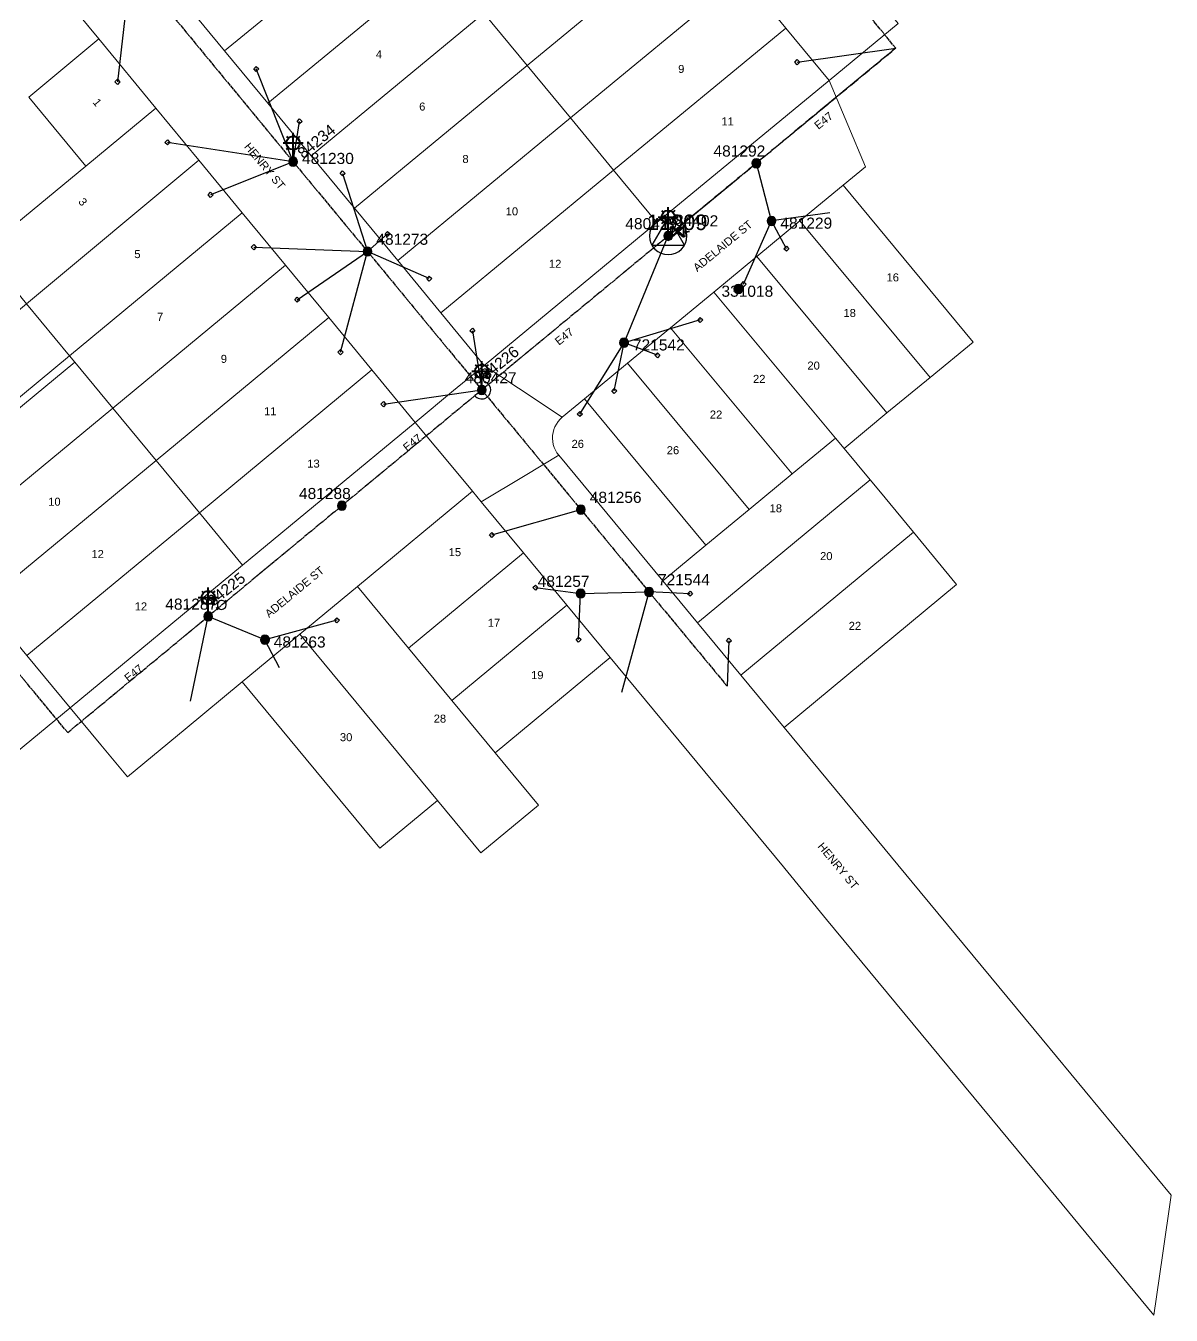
# Model space of a CAD drawing. Header units: metres. Extents: x 259983 to 262112, y 6265371 to 6267114.
# Drawn here: x 261505.5 to 261763.1, y 6265407.1 to 6265697.1 of the extents above; entities that cross this region are included whole.
import ezdxf
from ezdxf.enums import TextEntityAlignment as Align

# ---------------------------------------------------------------- set-up
doc = ezdxf.new("R2010")
doc.units = ezdxf.units.M
doc.linetypes.add('Cable Exist OH', pattern=[1, 1, 0])
doc.layers.get('0').update_dxf_attribs({"color": 6})
doc.layers.add('Cadastre Land Parcels_SP_EXT', color=9, linetype='Continuous', lineweight=5)
doc.layers.add('Cadastre Roads_SP_EXT', color=9, linetype='Continuous', lineweight=5)
for name, color, linetype in [('Equip_LV_EXT', 7, 'Continuous'), ('Equip_SP_LV_EXT', 7, 'Continuous'), ('Equip_SP_SL_EXT', 7, 'Continuous'), ('Mains_HV_EXT', 7, 'Continuous'), ('Mains_LV_EXT', 7, 'Continuous'), ('Mains_SL_EXT', 7, 'Continuous'), ('Services_SP_EXT', 7, 'Continuous'), ('Sub_SP_TR_HV_LV_EXT', 7, 'Continuous'), ('SupportsOH_SP_TR_HV_LV_SL_EXT', 7, 'Continuous')]:
    doc.layers.add(name, color=color, linetype=linetype)
doc.styles.add('iecARIAL', font='arial.ttf', dxfattribs={"height": 2})
doc.styles.add('POLE_LABEL', font='arial.ttf')
doc.styles.get("Standard").update_dxf_attribs({"font": 'arial.ttf'})

# ---------------------------------------------------------------- blocks, each defined once
blk = doc.blocks.new('SUB_POLE_EXT')
blk.add_wipeout([(0, 4.22), (0.42, 4.2), (0.83, 4.14), (1.21, 4.05), (1.62, 3.9), (1.99, 3.72), (2.35, 3.51), (2.68, 3.26), (2.99, 2.99), (3.28, 2.66), (3.52, 2.34), (3.76, 1.92), (3.9, 1.62), (4.04, 1.23), (4.18, 0.63), (4.22, 0), (4.18, -0.61), (4.06, -1.15), (3.9, -1.62), (3.58, -2.24), (3.22, -2.73), (2.97, -3.01), (2.68, -3.26), (2.36, -3.5), (2, -3.72), (1.64, -3.89), (1.25, -4.03), (0.82, -4.14), (0.42, -4.2), (0, -4.22), (-0.41, -4.2), (-0.8, -4.15), (-1.21, -4.05), (-1.62, -3.9), (-1.99, -3.73), (-2.35, -3.51), (-2.68, -3.26), (-2.96, -3.02), (-3.23, -2.72), (-3.51, -2.35), (-3.71, -2.01), (-3.91, -1.6), (-4.05, -1.21), (-4.16, -0.76), (-4.22, -0.14), (-4.21, 0.39), (-4.14, 0.83), (-4.03, 1.27), (-3.9, 1.63), (-3.71, 2.02), (-3.5, 2.37), (-3.28, 2.67), (-2.99, 2.99), (-2.68, 3.27), (-2.33, 3.52), (-1.98, 3.73), (-1.63, 3.9), (-1.2, 4.05), (-0.78, 4.15), (-0.4, 4.21)])
blk.add_line((2.16, 0.48), (2.16, 0.48, 0))
blk.add_lwpolyline([(-4.22, 0, 1), (4.22, 0, 1)], format="xyb", close=True)
blk.add_lwpolyline([(2.14, 0.52), (0, 4.22), (-3.66, -2.11), (3.66, -2.11)], close=True)
for tag, height, flags, p in [('ASSET_NUM', 3.5, 8, (2, 2)), ('STREET_CODE', 0.2, 9, (1.5, 0)), ('CONSTRUCTED_VOLTAGE', 0.2, 9, (1.5, -0.2)), ('OPERATING_VOLTAGE', 0.2, 9, (1.5, -0.6)), ('OPERATED_BY', 0.2, 9, (1.5, -0.8)), ('ORIENTATION', 0.2, 9, (1.5, -1.2)), ('OWNED_BY', 0.2, 9, (1.5, -1.4)), ('SECONDARY_VOLTAGE', 0.2, 9, (1.5, -1.6)), ('STATE', 0.2, 9, (1.5, -1.8)), ('SUBSTATION_TYPE', 0.2, 9, (1.5, -2)), ('STREETNAME', 0.2, 9, (1.5, -2.8)), ('SUBURB', 0.2, 9, (1.5, -3)), ('NO_PHASES', 0.2, 9, (1.5, -0.4)), ('MAINTAINED_BY', 0.2, 9, (1.5, -1)), ('USAGE', 0.2, 9, (1.5, -2.2)), ('LEGEND', 0.2, 9, (1.5, -2.4)), ('LOCATION', 0.2, 9, (1.5, -2.6)), ('Z', 0.2, 1, (1.5, -3.4)), ('NOTES', 0.2, 9, (1.5, -3.2))]:
    blk.add_attdef(tag, text='', height=height, dxfattribs=dict(flags=flags)).set_placement(p, align=Align.MIDDLE_LEFT)
blk = doc.blocks.new('LV_OH_LINKS_OPEN_EXT')
for p, q in [((-0.17, 4.97), (-0.17, 5.46)), ((-0.17, 3), (-0.17, 2.5)), ((0.17, 4.97), (0.17, 5.46)), ((0.17, 3), (0.17, 2.5))]:
    blk.add_line(p, q)
blk.add_lwpolyline([(0, 2.99, 1), (0, 4.98, 1)], format="xyb", close=True)
at = {"flags": 9}
for tag, p in [('ACTUAL_STATUS', (0, 0)), ('CONSTRUCTED_VOLTAGE', (0, -0.2)), ('OPERATING_VOLTAGE', (0, -0.6)), ('ORIENTATION', (0, -0.8)), ('OWNED_BY', (0, -1)), ('STATE', (0, -1.2)), ('SWITCH_TYPE', (0, -1.4)), ('NO_PHASES', (0, -0.4)), ('USAGE', (0, -1.6)), ('LEGEND', (0, -1.8)), ('NOTES', (0, -2))]:
    blk.add_attdef(tag, text='', height=0.2, dxfattribs=at).set_placement(p, align=Align.MIDDLE_LEFT)
at = {"flags": 1}
blk.add_attdef('Z', (0, 0), '', height=0.2, dxfattribs=at)
blk = doc.blocks.new('LV_OH_LINKS_DISTFUSE_EXT')
for p, q in [((0, 0), (0.96, 0)), ((3.84, 0), (4.8, 0))]:
    blk.add_line(p, q)
blk.add_lwpolyline([(3.84, -1.2), (3.84, 1.2), (0.96, -1.2), (0.96, 1.2)], close=True)
at = {"flags": 9}
for tag, p in [('ACTUAL_STATUS', (0, 0)), ('CONSTRUCTED_VOLTAGE', (0, -0.2)), ('OPERATING_VOLTAGE', (0, -0.6)), ('ORIENTATION', (0, -0.8)), ('OWNED_BY', (0, -1)), ('STATE', (0, -1.2)), ('SWITCH_TYPE', (0, -1.4)), ('NO_PHASES', (0, -0.4)), ('USAGE', (0, -1.6)), ('NOTES', (0, -1.8))]:
    blk.add_attdef(tag, text='', height=0.2, dxfattribs=at).set_placement(p, align=Align.MIDDLE_LEFT)
at = {"flags": 1}
blk.add_attdef('Z', (0, 0), '', height=0.2, dxfattribs=at)
blk = doc.blocks.new('SL_LANTERN_EXT')
at = {"lineweight": 40}
for p, q in [((0, 1.97), (0, 6.47)), ((-2.25, 4.22), (2.25, 4.22)), ((-1.46, 5.68), (-1.06, 5.28)), ((-1.46, 2.76), (-1.06, 3.16)), ((1.46, 5.68), (1.06, 5.28)), ((1.46, 2.76), (1.06, 3.16)), ((0, 0), (0, 2.72))]:
    blk.add_line(p, q, dxfattribs=at)
blk.add_circle((0, 4.22), 1.5, dxfattribs=at)
at = {"style": 'iecARIAL', "flags": 8}
blk.add_attdef('ASSET_NUM', (1.5, 1.5), '', height=2.5, dxfattribs=at)
for tag, p, height, flags in [('OPERATING_VOLTAGE', (0.98, -1.65), 0.2, 9), ('ORIENTATION', (0.98, -1.85), 0.2, 9), ('OWNED_BY', (0.98, -2.05), 0.2, 9), ('STATE', (0.98, -2.25), 0.2, 9), ('CONSTRUCTED_VOLTAGE', (0.98, -0.65), 0.2, 9), ('CONTROL_TYPE', (0.98, -0.85), 0.2, 9), ('LANTERN_PURPOSE', (0.98, -1.05), 0.2, 9), ('LANTERN_TYPE', (0.98, -1.25), 0.2, 9), ('NO_PHASES', (0.98, -1.45), 0.2, 9), ('USAGE', (0.98, -2.45), 0.2, 9), ('CEXIST', (0.98, -2.65), 0.2, 9), ('CNEW', (0.98, -2.85), 0.2, 9), ('CNUMBER', (0.98, -3.05), 0.2, 9), ('LNUMBER', (2.18, -3.25), 2.5, 8), ('CREMOVE', (0.98, -3.25), 0.2, 9), ('CREPLACE', (0.98, -3.45), 0.2, 9), ('LKINGHEIGHT', (0.98, -3.65), 0.2, 9), ('LBRACKET', (0.98, -3.85), 0.2, 9), ('LBRACKETVOCAB', (0.98, -4.05), 0.2, 9), ('LCATEGORY', (0.98, -4.25), 0.2, 9), ('LCHARGE1', (0.98, -4.45), 0.2, 9), ('LCHARGE1PERCENT', (0.98, -4.65), 0.2, 9), ('LCHARGE2', (0.98, -4.85), 0.2, 9), ('LCHARGE2PERCENT', (0.98, -5.05), 0.2, 9), ('LCHARGE3', (0.98, -5.25), 0.2, 9), ('LCHARGE3PERCENT', (0.98, -5.45), 0.2, 9), ('LEXIST', (0.98, -5.65), 0.2, 9), ('LLAMP', (0.98, -5.85), 0.2, 9), ('LLAMPVOCAB', (0.98, -6.05), 0.2, 9), ('LMAST', (0.98, -6.25), 0.2, 9), ('LMASTVOCAB', (0.98, -6.45), 0.2, 9), ('LNEW', (0.98, -6.65), 0.2, 9), ('LANTNUMBER', (0.98, -6.85), 0.2, 9), ('LOUTREACH', (0.98, -7.25), 0.2, 9), ('LOUTREACHVOCAB', (0.98, -7.45), 0.2, 9), ('LRATECODE', (0.98, -7.65), 0.2, 9), ('LREMOVE', (0.98, -7.85), 0.2, 9), ('LREPLACE', (0.98, -8.05), 0.2, 9), ('LTYPE', (0.98, -8.25), 0.2, 9), ('LTYPEVOCAB', (0.98, -8.45), 0.2, 9), ('LEGEND', (0.98, -8.65), 0.2, 9), ('LOCATION', (0.98, -8.85), 0.2, 9), ('STREETNAME', (0.98, -9.25), 0.2, 9), ('SUBURB', (0.98, -9.45), 0.2, 1), ('NOTES', (0.98, -9.05), 0.2, 9)]:
    blk.add_attdef(tag, p, '', height=height, dxfattribs=dict(flags=flags))
blk = doc.blocks.new('CCP_EXT')
blk.add_wipeout([(0, 0.57), (0.57, 0), (0, -0.57), (-0.57, 0)])
blk.add_lwpolyline([(-0.57, 0), (0, 0.57), (0.57, 0), (0, -0.57), (-0.57, 0)])
at = {"flags": 1}
blk.add_attdef('Z', (0, 0), '', height=0.2, dxfattribs=at)
at = {"flags": 9}
for tag, p in [('CCP_TYPE', (0, 0)), ('CONSTRUCTED_VOLTAGE', (0, -0.2)), ('OPERATING_VOLTAGE', (0, -0.6)), ('ORIENTATION', (0, -0.8)), ('OWNED_BY', (0, -1)), ('STATE', (0, -1.8)), ('NO_PHASES', (0, -0.4)), ('USAGE', (0, -1.2)), ('LEGEND', (0, -1.4)), ('LIFE_SUPPORT', (0, -1.6)), ('NOTES', (0, -2))]:
    blk.add_attdef(tag, text='', height=0.2, dxfattribs=at).set_placement(p, align=Align.MIDDLE_LEFT)
blk = doc.blocks.new('POLE_EXT')
blk.add_hatch(color=256).paths.add_polyline_path([(-1, 0, 1), (1, 0, 1)])
blk.add_lwpolyline([(-1, 0, 1), (1, 0, 1)], format="xyb", close=True)
for tag, height, flags, p in [('pNumber', 2.5, 8, (-17.84, 2.07)), ('OWNED_BY', 0.2, 9, (1.35, -0.4)), ('SPECIAL_USE', 0.2, 9, (1.35, -0.8)), ('STATE', 0.2, 9, (1.35, -1)), ('cLV', 0.2, 9, (1.35, -1.4)), ('hDepth', 0.2, 9, (1.35, -1.6)), ('hDia', 0.2, 9, (1.35, -1.8)), ('cHV', 0.2, 9, (1.35, -2)), ('PARENT', 0.2, 9, (1.35, -0.6)), ('USAGE', 0.2, 9, (1.35, -1.2)), ('LBRACKET', 0.2, 9, (1.35, -2.2)), ('LExisting', 0.2, 9, (1.35, -2.4)), ('LANTNUMBER', 0.2, 9, (1.35, -2.6)), ('LOther', 0.2, 9, (1.35, -2.8)), ('cLinedev', 0.2, 9, (1.35, -3.4)), ('pExisting', 0.2, 9, (1.35, -3.8)), ('pFooting', 0.2, 9, (1.35, -4.4)), ('pNew', 0.2, 9, (1.35, -4.6)), ('pRelocate', 0.2, 9, (1.35, -5)), ('pRemove', 0.2, 9, (1.35, -5.2)), ('pReplace', 0.2, 9, (1.35, -5.4)), ('pStay', 0.2, 9, (1.35, -5.6)), ('pType', 0.2, 9, (1.35, -5.8)), ('LRemove', 0.2, 9, (1.35, -3)), ('LEGEND', 0.2, 9, (1.35, -3.2)), ('LOCATION', 0.2, 9, (1.35, -3.6)), ('PFNUMBER', 0.2, 9, (1.35, -4)), ('NEWPFNUMBER', 0.2, 9, (1.35, -4.2)), ('cspan', 0.2, 9, (1.35, -6)), ('STREETNAME', 0.2, 9, (1.35, -6.2)), ('SUBURB', 0.2, 9, (1.35, -6.4)), ('OPERATED_BY', 0.2, 9, (1.36, -7.01)), ('NOTES', 0.2, 9, (1.35, -6.6)), ('MAINTAINED_BY', 0.2, 9, (1.36, -6.81))]:
    blk.add_attdef(tag, text='', height=height, dxfattribs=dict(flags=flags)).set_placement(p, align=Align.MIDDLE_LEFT)
at = {"style": 'POLE_LABEL'}
for tag, height, flags, p in [('ASSET_NUM', 2.5, 8, (2, 2)), ('STRUCTURE_PLANT_NUMBER', 0.2, 9, (1.35, 0.03)), ('STREET_CODE', 0.2, 9, (1.35, -0.2))]:
    blk.add_attdef(tag, text='', height=height, dxfattribs=dict(at, flags=flags)).set_placement(p, align=Align.MIDDLE_LEFT)
at = {"flags": 1}
blk.add_attdef('Z', (1.35, -7.33), '', height=0.2, dxfattribs=at)

msp = doc.modelspace()

# ---------------------------------------------------------------- linework, layer by layer
at = {"layer": 'Cadastre Land Parcels_SP_EXT', "linetype": 'Continuous'}
for points in [[(261516.28, 6265732.59), (261550.25, 6265691.42), (261565.75, 6265704.21), (261531.1, 6265746.23), (261518.21, 6265737.04), (261516.28, 6265732.59)], [(261657.05, 6265720.14), (261647.33, 6265731.92), (261608.56, 6265699.92), (261618.29, 6265688.15), (261657.05, 6265720.14)], [(261598.83, 6265711.67), (261589.1, 6265723.47), (261581.25, 6265717), (261565.75, 6265704.21), (261550.25, 6265691.42), (261560, 6265679.64), (261598.83, 6265711.67)], [(261519.03, 6265665.5), (261506.2, 6265681.04), (261521.96, 6265694.12), (261500.49, 6265720.13), (261497.16, 6265720.3), (261483.42, 6265708.6), (261472.49, 6265698.78), (261468.77, 6265694.76), (261503.55, 6265652.71), (261519.03, 6265665.5)], [(261666.77, 6265708.35), (261657.05, 6265720.14), (261618.29, 6265688.15), (261628.02, 6265676.37), (261666.77, 6265708.35)], [(261608.56, 6265699.92), (261598.83, 6265711.67), (261560, 6265679.64), (261569.73, 6265667.85), (261608.56, 6265699.92)], [(261676.5, 6265696.53), (261666.77, 6265708.35), (261628.02, 6265676.37), (261637.75, 6265664.59), (261676.5, 6265696.53)], [(261618.29, 6265688.15), (261608.56, 6265699.92), (261569.73, 6265667.85), (261579.46, 6265656.07), (261618.29, 6265688.15)], [(261534.79, 6265678.57), (261521.96, 6265694.12), (261506.2, 6265681.04), (261519.03, 6265665.5), (261534.79, 6265678.57)], [(261628.02, 6265676.37), (261618.29, 6265688.15), (261579.46, 6265656.07), (261589.19, 6265644.28), (261628.02, 6265676.37)], [(261544.45, 6265666.88), (261534.79, 6265678.57), (261519.03, 6265665.5), (261503.55, 6265652.71), (261495.96, 6265646.43), (261505.74, 6265634.58), (261544.45, 6265666.88)], [(261637.75, 6265664.59), (261628.02, 6265676.37), (261589.19, 6265644.28), (261598.91, 6265632.5), (261637.75, 6265664.59)], [(261515.4, 6265622.86), (261554.23, 6265654.99), (261544.45, 6265666.88), (261505.74, 6265634.58), (261515.4, 6265622.86)], [(261718.58, 6265625.96), (261689.34, 6265661.22), (261679.65, 6265653.19), (261708.9, 6265617.98), (261718.58, 6265625.96)], [(261563.95, 6265643.22), (261554.23, 6265654.99), (261515.4, 6265622.86), (261516.57, 6265621.44), (261525.13, 6265611.09), (261563.95, 6265643.22)], [(261708.9, 6265617.98), (261679.65, 6265653.19), (261669.96, 6265645.19), (261699.21, 6265610), (261708.9, 6265617.98)], [(261505.74, 6265634.58), (261495.96, 6265646.43), (261488.03, 6265639.9), (261472.48, 6265627.08), (261457.11, 6265614.26), (261467.03, 6265602.26), (261505.74, 6265634.58)], [(261573.68, 6265631.44), (261563.95, 6265643.22), (261525.13, 6265611.09), (261534.86, 6265599.32), (261573.68, 6265631.44)], [(261699.21, 6265610), (261669.96, 6265645.19), (261660.27, 6265637.19), (261687.62, 6265604.37), (261689.57, 6265602.02), (261699.21, 6265610)], [(261515.4, 6265622.86), (261505.74, 6265634.58), (261467.03, 6265602.26), (261476.58, 6265590.73), (261515.4, 6265622.86)], [(261687.62, 6265604.37), (261660.27, 6265637.19), (261650.57, 6265629.18), (261677.88, 6265596.34), (261687.62, 6265604.37)], [(261583.4, 6265619.67), (261573.68, 6265631.44), (261534.86, 6265599.32), (261544.58, 6265587.55), (261583.4, 6265619.67)], [(261677.88, 6265596.34), (261650.57, 6265629.18), (261640.88, 6265621.2), (261668.19, 6265588.3), (261677.88, 6265596.34)], [(261516.57, 6265621.44), (261515.4, 6265622.86), (261476.58, 6265590.73), (261477.74, 6265589.32), (261516.57, 6265621.44)], [(261525.13, 6265611.09), (261516.57, 6265621.44), (261477.74, 6265589.32), (261486.31, 6265578.97), (261525.13, 6265611.09)], [(261668.19, 6265588.3), (261640.88, 6265621.2), (261631.19, 6265613.18), (261658.49, 6265580.26), (261668.19, 6265588.3)], [(261593.12, 6265607.88), (261583.4, 6265619.67), (261544.58, 6265587.55), (261554.31, 6265575.78), (261593.12, 6265607.88)], [(261658.49, 6265580.26), (261631.19, 6265613.18), (261626.2, 6265609.07), (261625.7, 6265608.61), (261625.25, 6265608.09), (261624.87, 6265607.52), (261624.55, 6265606.92), (261624.3, 6265606.28), (261624.12, 6265605.62), (261624.02, 6265604.95), (261623.99, 6265604.26), (261624.05, 6265603.58), (261624.17, 6265602.91), (261624.37, 6265602.26), (261624.65, 6265601.63), (261624.99, 6265601.04), (261625.4, 6265600.49), (261648.81, 6265572.23), (261658.49, 6265580.26)], [(261534.86, 6265599.32), (261525.13, 6265611.09), (261486.31, 6265578.97), (261496.04, 6265567.2), (261534.86, 6265599.32)], [(261689.57, 6265602.02), (261687.62, 6265604.37), (261677.88, 6265596.34), (261668.19, 6265588.3), (261658.49, 6265580.26), (261648.81, 6265572.23), (261656.6, 6265562.82), (261695.41, 6265594.94), (261689.57, 6265602.02)], [(261544.58, 6265587.55), (261534.86, 6265599.32), (261496.04, 6265567.2), (261505.77, 6265555.44), (261544.58, 6265587.55)], [(261705.15, 6265583.18), (261697.36, 6265592.61), (261695.41, 6265594.94), (261656.6, 6265562.82), (261666.34, 6265551.06), (261705.15, 6265583.18)], [(261617.5, 6265578.52), (261607.97, 6265590.04), (261606.02, 6265592.41), (261580.13, 6265570.99), (261591.62, 6265557.1), (261617.5, 6265578.52)], [(261554.31, 6265575.78), (261544.58, 6265587.55), (261505.77, 6265555.44), (261515.5, 6265543.68), (261554.31, 6265575.78)], [(261714.89, 6265571.42), (261705.15, 6265583.18), (261666.34, 6265551.06), (261676.07, 6265539.3), (261714.89, 6265571.42)], [(261627.24, 6265566.76), (261617.5, 6265578.52), (261591.62, 6265557.1), (261601.35, 6265545.34), (261627.24, 6265566.76)], [(261620.83, 6265521.8), (261611.09, 6265533.57), (261601.35, 6265545.34), (261591.62, 6265557.1), (261580.13, 6265570.99), (261567.18, 6265560.25), (261598.14, 6265522.86), (261607.88, 6265511.1), (261620.83, 6265521.8)], [(261636.98, 6265554.99), (261627.24, 6265566.76), (261601.35, 6265545.34), (261611.09, 6265533.57), (261636.98, 6265554.99)], [(261585.2, 6265512.15), (261598.14, 6265522.86), (261567.18, 6265560.25), (261554.24, 6265549.54), (261585.2, 6265512.15)]]:
    msp.add_lwpolyline(points, close=True, dxfattribs=at)
at = {"layer": 'Cadastre Roads_SP_EXT', "linetype": 'Continuous'}
msp.add_lwpolyline([(261411.78, 6265637.38), (261414.05, 6265634.65), (261441.6, 6265601.44), (261451.32, 6265589.65), (261461.05, 6265577.89), (261470.78, 6265566.12), (261480.52, 6265554.36), (261490.25, 6265542.61), (261499.99, 6265530.86), (261508.63, 6265538), (261515.5, 6265543.68), (261505.77, 6265555.44), (261496.04, 6265567.2), (261486.31, 6265578.97), (261477.74, 6265589.32), (261476.58, 6265590.73), (261467.03, 6265602.26), (261457.11, 6265614.26), (261446.26, 6265627.37), (261427.28, 6265650.31), (261425.98, 6265651.89), (261418.19, 6265643.93), (261411.78, 6265637.38)], close=True, dxfattribs=at)
at = {"layer": 'Mains_HV_EXT', "linetype": 'Cable Exist OH'}
msp.add_lwpolyline([(261701.19, 6265692.04), (261677.66, 6265720.76), (261625.98, 6265782.94)], dxfattribs=at)
at = {"layer": 'Mains_LV_EXT', "linetype": 'Cable Exist OH'}
for points in [[(261701.19, 6265692.04), (261677.66, 6265720.76)], [(261630.38, 6265588.28), (261645.72, 6265569.76)], [(261514.97, 6265538.14), (261491.37, 6265566.65)], [(261514.97, 6265538.14), (261546.57, 6265564.27)]]:
    msp.add_lwpolyline(points, dxfattribs=at)
at = {"layer": 'Mains_LV_EXT', "linetype": 'Continuous'}
msp.add_lwpolyline([(261606.56, 6265613.89, 1.287034), (261608.85, 6265617.02)], format="xyb", dxfattribs=at)
at = {"layer": 'Services_SP_EXT'}
for points in [[(261673.25, 6265653.19), (261669.85, 6265666.15)], [(261686.35, 6265654.97), (261673.25, 6265653.19)], [(261630.32, 6265569.4), (261645.72, 6265569.76)], [(261639.61, 6265547.25), (261645.72, 6265569.76)], [(261542.57, 6265545.17), (261546.57, 6265564.27)], [(261559.32, 6265559.02), (261546.57, 6265564.27)], [(261562.6, 6265552.69), (261559.32, 6265559.02)]]:
    msp.add_lwpolyline(points, dxfattribs=at)

# ---------------------------------------------------------------- block references
at = {"layer": 'Equip_SP_LV_EXT', "rotation": 310.0926542149522}
msp.add_blockref('LV_OH_LINKS_OPEN_EXT', (261546.57, 6265564.27), dxfattribs=at)
at = {"layer": 'Equip_SP_SL_EXT'}
ref = msp.add_blockref('SL_LANTERN_EXT', (261565.67, 6265666.49), dxfattribs=at)
ref.add_attrib('ASSET_NUM', '84234', dxfattribs={"layer": '0', "height": 2.5, "rotation": 39.5574, "style": 'iecARIAL'}).set_placement((261567.17, 6265667.99), align=Align.MIDDLE_LEFT)
ref = msp.add_blockref('SL_LANTERN_EXT', (261608.1, 6265615.17), dxfattribs=at)
ref.add_attrib('ASSET_NUM', '84226', dxfattribs={"layer": '0', "height": 2.5, "rotation": 38.4812, "style": 'iecARIAL'}).set_placement((261609.6, 6265616.67), align=Align.BOTTOM_LEFT)
ref = msp.add_blockref('SL_LANTERN_EXT', (261546.57, 6265564.27), dxfattribs=at)
ref.add_attrib('ASSET_NUM', '84225', dxfattribs={"layer": '0', "height": 2.5, "rotation": 38.4978, "style": 'iecARIAL'}).set_placement((261548.07, 6265565.77), align=Align.BOTTOM_LEFT)
at = {"layer": 'Sub_SP_TR_HV_LV_EXT'}
ref = msp.add_blockref('SUB_POLE_EXT', (261650.02, 6265649.82), dxfattribs=at)
ref.add_attrib('ASSET_NUM', '11909', dxfattribs={"layer": '0', "height": 3.5}).set_placement((261652.02, 6265650.07), align=Align.BOTTOM_CENTER)
at = {"layer": 'SupportsOH_SP_TR_HV_LV_SL_EXT'}
ref = msp.add_blockref('POLE_EXT', (261669.85, 6265666.15), dxfattribs=at)
ref.add_attrib('ASSET_NUM', '481292', dxfattribs={"layer": '0', "height": 2.5, "rotation": 359.9633, "style": 'POLE_LABEL'}).set_placement((261671.85, 6265666.9), align=Align.BOTTOM_RIGHT)
ref = msp.add_blockref('POLE_EXT', (261673.25, 6265653.19), dxfattribs=at)
ref.add_attrib('ASSET_NUM', '481229', dxfattribs={"layer": '0', "height": 2.5, "rotation": 359.9694, "style": 'POLE_LABEL'}).set_placement((261675.25, 6265653.94), align=Align.TOP_LEFT)
ref = msp.add_blockref('POLE_EXT', (261608.1, 6265615.17), dxfattribs=at)
ref.add_attrib('ASSET_NUM', '480427', dxfattribs={"layer": '0', "height": 2.5, "style": 'POLE_LABEL'}).set_placement((261610.1, 6265615.92), align=Align.BOTTOM_CENTER)
ref = msp.add_blockref('POLE_EXT', (261576.63, 6265589.14), dxfattribs=at)
ref.add_attrib('ASSET_NUM', '481288', dxfattribs={"layer": '0', "height": 2.5, "rotation": 359.9786, "style": 'POLE_LABEL'}).set_placement((261578.63, 6265589.89), align=Align.BOTTOM_RIGHT)
ref = msp.add_blockref('POLE_EXT', (261630.38, 6265588.28), dxfattribs=at)
ref.add_attrib('ASSET_NUM', '481256', dxfattribs={"layer": '0', "height": 2.5, "style": 'POLE_LABEL'}).set_placement((261632.38, 6265589.03), align=Align.BOTTOM_LEFT)
ref = msp.add_blockref('POLE_EXT', (261546.57, 6265564.27), dxfattribs=at)
ref.add_attrib('ASSET_NUM', '481287', dxfattribs={"layer": '0', "height": 2.5, "rotation": 0.0137, "style": 'POLE_LABEL'}).set_placement((261548.57, 6265565.02), align=Align.BOTTOM_RIGHT)
ref = msp.add_blockref('POLE_EXT', (261559.32, 6265559.02), dxfattribs=at)
ref.add_attrib('ASSET_NUM', '481263', dxfattribs={"layer": '0', "height": 2.5, "rotation": 359.9313, "style": 'POLE_LABEL'}).set_placement((261561.32, 6265559.77), align=Align.TOP_LEFT)

# ---------------------------------------------------------------- texts
at = {"layer": 'Cadastre Land Parcels_SP_EXT'}
for s, p in [('4', (261584.28, 6265689.77)), ('9', (261652.26, 6265686.46)), ('6', (261594.01, 6265678)), ('11', (261661.98, 6265674.67)), ('8', (261603.74, 6265666.22)), ('10', (261613.47, 6265654.44)), ('5', (261529.95, 6265644.83)), ('12', (261623.2, 6265642.65)), ('16', (261699.12, 6265639.59)), ('7', (261535.06, 6265630.72)), ('18', (261689.43, 6265631.59)), ('9', (261549.4, 6265621.27)), ('20', (261681.32, 6265619.76)), ('22', (261669.09, 6265616.77)), ('11', (261559.13, 6265609.5)), ('22', (261659.38, 6265608.75)), ('26', (261628.28, 6265602.16)), ('26', (261649.69, 6265600.73)), ('13', (261568.85, 6265597.72)), ('10', (261510.58, 6265589.15)), ('18', (261672.82, 6265587.66)), ('15', (261600.65, 6265577.81)), ('12', (261520.31, 6265577.38)), ('20', (261684.17, 6265576.92)), ('12', (261530.04, 6265565.61)), ('17', (261609.43, 6265561.93)), ('22', (261690.61, 6265561.24)), ('19', (261619.17, 6265550.16)), ('28', (261597.28, 6265540.38)), ('30', (261576.19, 6265536.2))]:
    msp.add_text(s, height=1.8, dxfattribs=at).set_placement(p)
for s, rotation, p in [('1', 309.5408, (261520.49, 6265679.81)), ('3', 309.54, (261517.25, 6265657.44))]:
    msp.add_text(s, height=1.8, rotation=rotation, dxfattribs=at).set_placement(p)
at = {"layer": 'Cadastre Roads_SP_EXT'}
for s, rotation, p in [('HENRY ST', 309.5347, (261554.56, 6265669.84)), ('ADELAIDE ST', 39.6025, (261560.25, 6265563.86)), ('HENRY ST', 309.6044, (261683.5, 6265512.49))]:
    msp.add_text(s, height=1.8, rotation=rotation, dxfattribs=at).set_placement(p)
at = {"layer": 'Mains_LV_EXT'}
for rotation, p in [(38.434, (261683.78, 6265673.65)), (38.4812, (261625.44, 6265625.11)), (38.4944, (261591.28, 6265601.25)), (38.4978, (261528.61, 6265549.42))]:
    msp.add_text('E47', height=1.8, rotation=rotation, dxfattribs=at).set_placement(p)

# ---------------------------------------------------------------- next in the draw order: linework, layer by layer
at = {"layer": 'Cadastre Land Parcels_SP_EXT', "linetype": 'Continuous'}
for points in [[(261686.21, 6265684.74), (261676.5, 6265696.53), (261637.75, 6265664.59), (261647.48, 6265652.81), (261686.21, 6265684.74)], [(261647.48, 6265652.81), (261637.75, 6265664.59), (261598.91, 6265632.5), (261608.64, 6265620.71), (261647.48, 6265652.81)]]:
    msp.add_lwpolyline(points, close=True, dxfattribs=at)
at = {"layer": 'Mains_LV_EXT', "linetype": 'Cable Exist OH'}
msp.add_lwpolyline([(261650.02, 6265649.82), (261669.84, 6265666.17)], dxfattribs=at)
at = {"layer": 'Services_SP_EXT'}
msp.add_lwpolyline([(261640.08, 6265625.81), (261650.02, 6265649.82)], dxfattribs=at)

# ---------------------------------------------------------------- next in the draw order: block references
at = {"layer": 'Equip_LV_EXT'}
for p in [(261649.62, 6265650.73), (261650.02, 6265650.82)]:
    msp.add_blockref('LV_OH_LINKS_DISTFUSE_EXT', p, dxfattribs=at)
at = {"layer": 'Equip_SP_SL_EXT'}
ref = msp.add_blockref('SL_LANTERN_EXT', (261650.02, 6265649.82), dxfattribs=at)
ref.add_attrib('ASSET_NUM', '84402', dxfattribs={"layer": '0', "height": 2.5, "rotation": 359.2548, "style": 'iecARIAL'}).set_placement((261651.53, 6265651.32), align=Align.BOTTOM_LEFT)
at = {"layer": 'Services_SP_EXT'}
for p in [(261557.37, 6265687.36), (261526.15, 6265684.46), (261567.11, 6265675.56), (261537.4, 6265670.84), (261576.78, 6265663.86), (261547.11, 6265659.06), (261586.9, 6265650.27), (261556.82, 6265647.29), (261676.61, 6265646.93), (261596.28, 6265640.22), (261666.98, 6265638.97), (261566.59, 6265635.46), (261657.24, 6265630.93), (261576.32, 6265623.68), (261637.89, 6265614.95), (261585.97, 6265611.99), (261630.15, 6265609.77), (261610.39, 6265582.58), (261620.16, 6265570.75), (261654.94, 6265569.36), (261575.51, 6265563.39), (261629.86, 6265559.03), (261663.68, 6265558.8)]:
    msp.add_blockref('CCP_EXT', p, dxfattribs=at)
at = {"layer": 'SupportsOH_SP_TR_HV_LV_SL_EXT'}
ref = msp.add_blockref('POLE_EXT', (261650.02, 6265649.82), dxfattribs=at)
ref.add_attrib('ASSET_NUM', '480429', dxfattribs={"layer": '0', "height": 2.5, "style": 'POLE_LABEL'}).set_placement((261652.02, 6265650.57), align=Align.BOTTOM_RIGHT)

# ---------------------------------------------------------------- next in the draw order: texts
at = {"layer": 'Cadastre Roads_SP_EXT'}
msp.add_text('ADELAIDE ST', height=1.8, rotation=39.522, dxfattribs=at).set_placement((261656.54, 6265641.67))

# ---------------------------------------------------------------- next in the draw order: linework, layer by layer
at = {"layer": 'Cadastre Roads_SP_EXT', "linetype": 'Continuous'}
for points in [[(261606.02, 6265592.41), (261600.06, 6265599.56), (261593.12, 6265607.88), (261554.31, 6265575.78), (261515.5, 6265543.68), (261522.45, 6265535.35), (261528.41, 6265528.19), (261541.37, 6265538.89), (261554.24, 6265549.54), (261567.18, 6265560.25), (261580.13, 6265570.99), (261606.02, 6265592.41)], [(261648.81, 6265572.23), (261625.4, 6265600.49), (261617.86, 6265595.97), (261607.97, 6265590.04), (261617.5, 6265578.52), (261627.24, 6265566.76), (261636.98, 6265554.99), (261646.71, 6265543.22), (261656.45, 6265531.45), (261666.19, 6265519.69), (261675.92, 6265507.92), (261676.22, 6265507.57), (261685.65, 6265496.13), (261695.38, 6265484.37), (261705.12, 6265472.6), (261714.85, 6265460.84), (261724.59, 6265449.07), (261734.33, 6265437.3), (261759.26, 6265407.13), (261761.19, 6265420.52), (261763.14, 6265434.09), (261734.11, 6265469.18), (261724.37, 6265480.96), (261714.63, 6265492.72), (261704.9, 6265504.48), (261695.55, 6265515.77), (261685.81, 6265527.53), (261676.07, 6265539.3), (261666.34, 6265551.06), (261656.6, 6265562.82), (261648.81, 6265572.23)]]:
    msp.add_lwpolyline(points, close=True, dxfattribs=at)
at = {"layer": 'Mains_LV_EXT', "linetype": 'Cable Exist OH'}
for points in [[(261529.17, 6265710.69), (261565.67, 6265666.49)], [(261565.67, 6265666.49), (261582.39, 6265646.32)], [(261608.1, 6265615.17), (261576.63, 6265589.14), (261546.57, 6265564.27)], [(261608.1, 6265615.17), (261630.38, 6265588.28)], [(261645.72, 6265569.76), (261663.25, 6265548.6)]]:
    msp.add_lwpolyline(points, dxfattribs=at)
at = {"layer": 'Mains_SL_EXT', "linetype": 'Cable Exist OH'}
for points in [[(261529.17, 6265710.69), (261565.67, 6265666.49)], [(261608.1, 6265615.17), (261630.38, 6265588.28), (261645.72, 6265569.76), (261663.25, 6265548.6)]]:
    msp.add_lwpolyline(points, dxfattribs=at)
at = {"layer": 'Services_SP_EXT'}
for points in [[(261529.17, 6265710.69), (261526.15, 6265684.46)], [(261565.67, 6265666.49), (261557.37, 6265687.36)], [(261565.67, 6265666.49), (261567.11, 6265675.56)], [(261565.67, 6265666.49), (261537.4, 6265670.84)], [(261565.67, 6265666.49), (261547.11, 6265659.06)], [(261576.78, 6265663.86), (261582.39, 6265646.32)], [(261666.98, 6265638.97), (261673.25, 6265653.19)], [(261676.61, 6265646.93), (261673.25, 6265653.19)], [(261582.39, 6265646.32), (261586.9, 6265650.27)], [(261556.82, 6265647.29), (261582.39, 6265646.32)], [(261566.59, 6265635.46), (261582.39, 6265646.32)], [(261576.32, 6265623.68), (261582.39, 6265646.32)], [(261596.28, 6265640.22), (261582.39, 6265646.32)], [(261657.24, 6265630.93), (261640.08, 6265625.81)], [(261630.15, 6265609.77), (261640.08, 6265625.81)], [(261637.89, 6265614.95), (261640.08, 6265625.81)], [(261585.97, 6265611.99), (261608.1, 6265615.17)], [(261610.39, 6265582.58), (261630.38, 6265588.28)], [(261620.16, 6265570.75), (261630.32, 6265569.4)], [(261629.86, 6265559.03), (261630.32, 6265569.4)], [(261654.94, 6265569.36), (261645.72, 6265569.76)], [(261575.51, 6265563.39), (261559.32, 6265559.02)], [(261663.68, 6265558.8), (261663.25, 6265548.6)]]:
    msp.add_lwpolyline(points, dxfattribs=at)

# ---------------------------------------------------------------- next in the draw order: block references
for p in [(261679.04, 6265688.88), (261605.98, 6265628.5), (261647.6, 6265622.97)]:
    msp.add_blockref('CCP_EXT', p, dxfattribs=at)
at = {"layer": 'SupportsOH_SP_TR_HV_LV_SL_EXT'}
ref = msp.add_blockref('POLE_EXT', (261565.67, 6265666.49), dxfattribs=at)
ref.add_attrib('ASSET_NUM', '481230', dxfattribs={"layer": '0', "height": 2.5, "style": 'POLE_LABEL'}).set_placement((261567.67, 6265667.24), align=Align.MIDDLE_LEFT)
ref = msp.add_blockref('POLE_EXT', (261582.39, 6265646.32), dxfattribs=at)
ref.add_attrib('ASSET_NUM', '481273', dxfattribs={"layer": '0', "height": 2.5, "rotation": 0.0038, "style": 'POLE_LABEL'}).set_placement((261584.39, 6265647.07), align=Align.BOTTOM_LEFT)
ref = msp.add_blockref('POLE_EXT', (261665.81, 6265637.88), dxfattribs=at)
ref.add_attrib('ASSET_NUM', '331018', dxfattribs={"layer": '0', "height": 2.5, "style": 'POLE_LABEL'}).set_placement((261667.81, 6265638.63), align=Align.TOP_CENTER)
ref = msp.add_blockref('POLE_EXT', (261645.72, 6265569.76), dxfattribs=at)
ref.add_attrib('ASSET_NUM', '721544', dxfattribs={"layer": '0', "height": 2.5, "style": 'POLE_LABEL'}).set_placement((261647.72, 6265570.51), align=Align.BOTTOM_LEFT)
ref = msp.add_blockref('POLE_EXT', (261630.32, 6265569.4), dxfattribs=at)
ref.add_attrib('ASSET_NUM', '481257', dxfattribs={"layer": '0', "height": 2.5, "style": 'POLE_LABEL'}).set_placement((261632.32, 6265570.15), align=Align.BOTTOM_RIGHT)

# ---------------------------------------------------------------- next in the draw order: linework, layer by layer
at = {"layer": 'Cadastre Roads_SP_EXT', "linetype": 'Continuous'}
for points in [[(261590.21, 6265801.2), (261598.24, 6265791.46), (261627.9, 6265755.52), (261637.64, 6265743.71), (261647.33, 6265731.92), (261657.05, 6265720.14), (261666.77, 6265708.35), (261676.5, 6265696.53), (261686.21, 6265684.74), (261694.86, 6265691.9), (261701.74, 6265697.59), (261673.83, 6265731.41), (261632.35, 6265781.71), (261631.34, 6265782.88), (261627.39, 6265787.41), (261626.22, 6265788.86), (261614.6, 6265803.31), (261611.3, 6265807.33), (261609.06, 6265810.05), (261598.25, 6265804.97), (261590.21, 6265801.2)], [(261550.25, 6265691.42), (261516.28, 6265732.59), (261508.22, 6265742.37), (261501.3, 6265736.79), (261492.56, 6265729.73), (261499.9, 6265720.84), (261521.96, 6265694.12), (261534.79, 6265678.57), (261544.45, 6265666.88), (261554.23, 6265654.99), (261563.95, 6265643.22), (261573.68, 6265631.44), (261583.4, 6265619.67), (261593.12, 6265607.88), (261601.77, 6265615.03), (261608.64, 6265620.71), (261598.91, 6265632.5), (261589.19, 6265644.28), (261579.46, 6265656.07), (261569.73, 6265667.85), (261560, 6265679.64), (261550.25, 6265691.42)], [(261694.38, 6265665.38), (261690.41, 6265674.79), (261686.21, 6265684.74), (261647.48, 6265652.81), (261608.64, 6265620.71), (261616.35, 6265615.6), (261626.2, 6265609.07), (261631.19, 6265613.18), (261640.88, 6265621.2), (261650.57, 6265629.18), (261660.27, 6265637.19), (261669.96, 6265645.19), (261679.65, 6265653.19), (261689.34, 6265661.22), (261694.38, 6265665.38)]]:
    msp.add_lwpolyline(points, close=True, dxfattribs=at)
at = {"layer": 'Mains_HV_EXT', "linetype": 'Cable Exist OH'}
msp.add_lwpolyline([(261701.19, 6265692.04), (261650.02, 6265649.82)], dxfattribs=at)
at = {"layer": 'Mains_LV_EXT', "linetype": 'Cable Exist OH'}
for points in [[(261669.84, 6265666.17), (261701.19, 6265692.04)], [(261650.02, 6265649.82), (261608.1, 6265615.17)], [(261582.39, 6265646.32), (261608.1, 6265615.17)]]:
    msp.add_lwpolyline(points, dxfattribs=at)
at = {"layer": 'Mains_SL_EXT', "linetype": 'Cable Exist OH'}
msp.add_lwpolyline([(261565.67, 6265666.49), (261582.39, 6265646.32), (261608.1, 6265615.17)], dxfattribs=at)
at = {"layer": 'Services_SP_EXT'}
for points in [[(261679.04, 6265688.88), (261701.19, 6265692.04)], [(261605.98, 6265628.5), (261608.1, 6265615.17)], [(261647.6, 6265622.97), (261640.08, 6265625.81)]]:
    msp.add_lwpolyline(points, dxfattribs=at)

# ---------------------------------------------------------------- next in the draw order: block references
at = {"layer": 'SupportsOH_SP_TR_HV_LV_SL_EXT'}
ref = msp.add_blockref('POLE_EXT', (261640.08, 6265625.81), dxfattribs=at)
ref.add_attrib('ASSET_NUM', '721542', dxfattribs={"layer": '0', "height": 2.5, "style": 'POLE_LABEL'}).set_placement((261642.08, 6265626.56), align=Align.TOP_LEFT)

doc.saveas('drawing.dxf')
